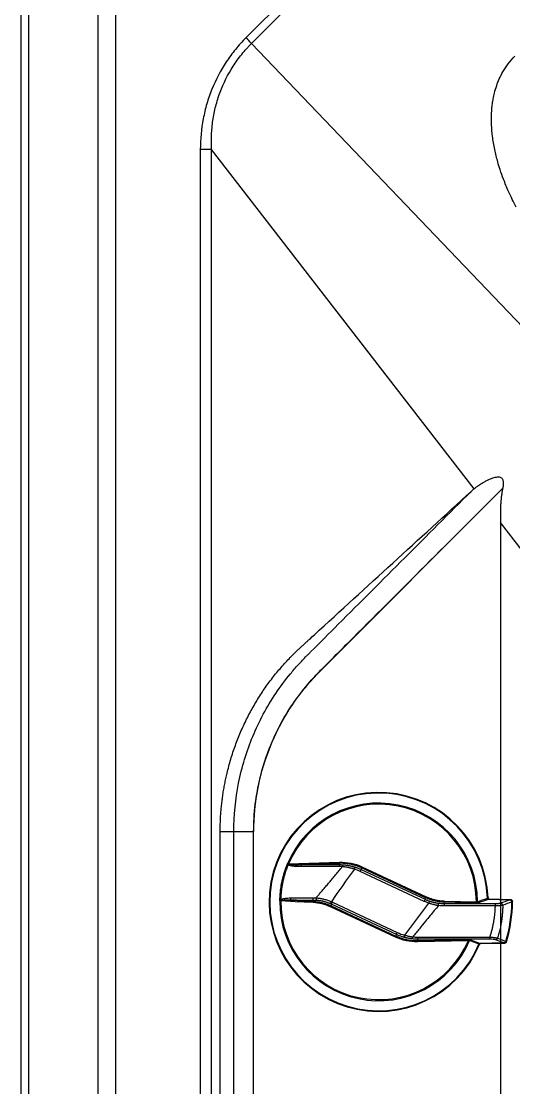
# Model space of a CAD drawing. Header units: inches. Extents: x 2 to 86, y -22 to 129.
# Drawn here: x 2.37 to 8.33, y 59.42 to 72.33 of the extents above; entities that cross this region are included whole.
import ezdxf

# ---------------------------------------------------------------- set-up
doc = ezdxf.new("R2010")
doc.units = ezdxf.units.IN
doc.header["$MEASUREMENT"] = 0
doc.layers.add('1', color=4, linetype='Continuous')
doc.layers.add('BDIM_CYAN', color=4, linetype='Continuous')

# ---------------------------------------------------------------- blocks, each defined once
blk = doc.blocks.new('1774501 top')
at = {"layer": 'BDIM_CYAN'}
for p, q in [((-39.15, 12.12), (-39.1, 12.11)), ((-38.6, 12.75), (-31.3, 12.9)), ((-31.21, 12.76), (-38.46, 12.6)), ((-38.46, 12.61), (-31.21, 12.76)), ((-38.46, 12.61), (-38.46, 12.6)), ((-31.21, 12.76), (-31.21, 12.76)), ((-30.84, 12.97), (-30.88, 12.99)), ((-27.57, 11.92), (-11.9, 12.25)), ((-27.56, 11.56), (-27.57, 11.92)), ((-11.9, 11.9), (-27.56, 11.56)), ((-11.99, 11.46), (-11.9, 11.9)), ((-11.9, 11.9), (-11.9, 12.25)), ((-7.86, 10.89), (-8.04, 10.23)), ((-5.45, 10.01), (-5.74, 9.39)), ((-5.45, 10.01), (-5.34, 10.51)), ((-5.45, 10.01), (14.48, 0.73)), ((-5.34, 10.51), (-5.19, 10.84)), ((14.6, 1.22), (-5.34, 10.51)), ((-5.19, 10.84), (14.75, 1.54)), ((14.18, 0.1), (-5.74, 9.39)), ((-40.98, 0.05), (-40.93, 0.05)), ((-30.04, 0), (-30.03, 0.35)), ((-30.03, 0.35), (-20.28, 0.09)), ((-20.29, -0.27), (-20.28, 0.09)), ((-20.18, 0.48), (-20.28, 0.09)), ((-15.67, -0.25), (-15.45, 0.4)), ((14.48, 0.73), (14.18, 0.1)), ((14.48, 0.73), (14.6, 1.22)), ((14.8, 0.58), (14.52, -0.05)), ((14.6, 1.22), (14.75, 1.54)), ((20.11, -0.15), (20.13, 0.2)), ((-33.96, -0.96), (-40.44, -0.78)), ((-40.26, -0.64), (-33.83, -0.81)), ((-40.26, -0.64), (-40.26, -0.65)), ((-33.83, -0.82), (-40.26, -0.65)), ((-33.83, -0.81), (-33.83, -0.82)), ((-33.44, -1.17), (-33.48, -1.17)), ((-20.29, -0.27), (-30.04, 0)), ((-14.59, -1.61), (-14.44, -1.29)), ((5.11, -10.8), (-14.59, -1.61)), ((-14.32, -0.8), (-14.44, -1.29)), ((-14.44, -1.29), (5.26, -10.48)), ((-14.32, -0.8), (-14.03, -0.17)), ((5.36, -9.97), (-14.32, -0.8)), ((-14.03, -0.17), (5.65, -9.35)), ((20.03, -0.48), (20.11, -0.15)), ((30.36, -0.29), (30.03, -0.29)), ((30.1, -0.66), (30.33, -0.67)), ((5.65, -9.35), (5.36, -9.97)), ((5.11, -10.8), (5.26, -10.48)), ((5.26, -10.48), (5.36, -9.97)), ((7.39, -10.03), (7.19, -10.68)), ((12.08, -11.46), (11.99, -11.85)), ((11.99, -11.85), (23.67, -11.46)), ((12.01, -12.2), (11.99, -11.85)), ((27.67, -11.68), (12.01, -12.2)), ((27.67, -11.68), (27.97, -11.81))]:
    blk.add_line(p, q, dxfattribs=at)
at = {"layer": 'BDIM_CYAN', "flags": 128}
for points in [[(-30.98, 13.12), (-30.92, 13.04), (-30.88, 12.99)], [(-39.15, 12.12), (-39.2, 12.2), (-39.25, 12.26)], [(-36.58, 11.15), (-37.99, 11.69), (-39.1, 12.12)], [(-38.6, 12.75), (-38.54, 12.67), (-38.49, 12.61)], [(-38.46, 12.6), (-37.07, 12.07), (-35.98, 11.66)], [(-12.06, 10.83), (-24.48, 10.82), (-34.24, 10.81)], [(-34.17, 11.46), (-21.75, 11.46), (-11.99, 11.46)], [(-31.21, 12.76), (-31.26, 12.84), (-31.3, 12.9)], [(-28.25, 11.62), (-29.9, 12.26), (-31.2, 12.76)], [(-30.85, 12.96), (-29.23, 12.34), (-27.95, 11.85)], [(-41.12, -0.08), (-41.04, -0.01), (-40.98, 0.05)], [(-20.18, 0.48), (-28.93, 0.49), (-35.8, 0.49)], [(20.13, 0.2), (25.68, -0.07), (30.03, -0.29)], [(-40.3, -0.65), (-40.38, -0.72), (-40.44, -0.78)], [(-33.96, -0.96), (-33.89, -0.88), (-33.83, -0.82)], [(-33.48, -1.17), (-33.56, -1.24), (-33.61, -1.3)], [(26.96, -0.49), (23.12, -0.3), (20.11, -0.15)], [(23.67, -11.46), (17.18, -11.46), (12.08, -11.46)], [(27.84, -11.41), (27.88, -11.42), (27.91, -11.44), (27.95, -11.45), (27.98, -11.47), (28.01, -11.48), (28.03, -11.49), (28.06, -11.5), (28.07, -11.5)]]:
    blk.add_lwpolyline(points, dxfattribs=at)
at = {"layer": 'BDIM_CYAN'}
for centre, radius, start, end in [((0, 0), 33.64, 182.2173, 157.0458), ((0, 0), 33.5, 182.0017, 157.1948), ((0, 0), 33.46, 182.0017, 157.1948), ((0, 0), 30.36, 359.4552, 157.0287), ((0, 0), 30.04, 359.4552, 156.6235), ((0, 0), 41.12, 162.6593, 180.1147), ((0, 0), 40.98, 162.7985, 179.9266), ((0, 0), 40.93, 162.7985, 179.9266), ((-39.06, 12.18), 0.0712, 185.9757, 235.9967), ((-38.48, 12.44), 0.17, 94.5662, 117.2715), ((-35.89, 10.95), 0.711, 97.2351, 163.5819), ((-32.2, 10.92), 2.04, 164.6426, 183.2972), ((-31.22, 12.75), 0.0179, 7.628, 32.3884), ((-30.76, 13.17), 0.225, 234.7682, 246.7159), ((-28.29, 11.98), 0.361, 277.0096, 338.5729), ((-10.12, 10.94), 1.94, 164.3578, 183.0438), ((-8.65, 10.64), 1.84, 156.7804, 176.7487), ((-40.9, -0.04), 0.0783, 113.7384, 164.4839), ((-37.43, 1.03), 0.727, 180.9627, 261.1906), ((-34.1, 1.06), 1.79, 175.4597, 198.4101), ((-30.73, -0.07), 0.372, 2.3107, 81.3383), ((-18.35, 1.07), 1.92, 174.9685, 197.8879), ((-16.62, 0.76), 1.78, 167.8235, 192.3805), ((-40.28, -0.49), 0.152, 241.5589, 264.7685), ((-33.83, -0.81), 0.0141, 307.3889, 343.301), ((-33.43, -1.21), 0.0771, 97.0905, 135.3962), ((0, 0), 30.36, 180.1062, 337.1155), ((0, 0), 30.04, 180.0029, 337.1155), ((18.03, -1), 1.21, 347.8874, 26.8875), ((18.95, -1.08), 1.24, 351.4291, 29.427), ((25.97, -1.07), 1.14, 352.6551, 30.4681), ((29.95, -1.15), 0.764, 59.1347, 84.6235), ((9.96, -10.82), 1.2, 330.2741, 359.7863), ((10.95, -10.95), 1.23, 335.5553, 3.9273), ((22.49, -10.93), 1.3, 335.9843, 4.3585), ((27.95, -10.89), 0.716, 253.5997, 277.6152)]:
    blk.add_arc(centre, radius, start, end, dxfattribs=at)
for points, knots in [([(-31.3, 12.9), (-31.28, 12.9), (-31.25, 12.9), (-31.2, 12.92), (-31.15, 12.94), (-31.1, 12.96), (-31.06, 12.99), (-31.03, 13.03), (-31, 13.07), (-30.98, 13.1), (-30.98, 13.12)], [0, 0, 0, 0, 0.125525, 0.248905, 0.372766, 0.499705, 0.62283, 0.749345, 0.874059, 1, 1, 1, 1]), ([(-39.25, 12.26), (-39.24, 12.28), (-39.22, 12.32), (-39.19, 12.39), (-39.15, 12.46), (-39.09, 12.54), (-39, 12.61), (-38.91, 12.67), (-38.81, 12.71), (-38.71, 12.74), (-38.63, 12.74), (-38.6, 12.75)], [0, 0, 0, 0, 0.082696, 0.165713, 0.249933, 0.373054, 0.499705, 0.622741, 0.749442, 0.873887, 1, 1, 1, 1]), ([(-39.13, 12.17), (-39.12, 12.2), (-39.09, 12.25), (-39.04, 12.34), (-38.94, 12.45), (-38.82, 12.53), (-38.69, 12.58), (-38.58, 12.61), (-38.52, 12.61), (-38.49, 12.61)], [0, 0, 0, 0, 0.089795, 0.222323, 0.399208, 0.602564, 0.770539, 0.902388, 1, 1, 1, 1]), ([(-38.56, 12.59), (-38.57, 12.59), (-38.61, 12.58), (-38.67, 12.56), (-38.74, 12.53), (-38.82, 12.49), (-38.9, 12.43), (-38.98, 12.34), (-39.05, 12.24), (-39.08, 12.16), (-39.1, 12.12)], [0, 0, 0, 0, 0.068157, 0.152496, 0.253933, 0.372843, 0.50886, 0.660625, 0.825589, 1, 1, 1, 1]), ([(-38.46, 12.6), (-38.47, 12.6), (-38.51, 12.6), (-38.54, 12.59), (-38.56, 12.59)], [0, 0, 0, 0, 0.4889799, 1, 1, 1, 1]), ([(-38.16, 1.02), (-38.15, 1.22), (-38.15, 1.62), (-38.12, 2.23), (-38.09, 2.85), (-38.04, 3.48), (-37.98, 4.13), (-37.91, 4.78), (-37.82, 5.45), (-37.72, 6.13), (-37.61, 6.82), (-37.48, 7.52), (-37.33, 8.23), (-37.17, 8.95), (-36.99, 9.68), (-36.79, 10.41), (-36.65, 10.9), (-36.58, 11.15)], [0, 0, 0, 0, 0.058018, 0.117271, 0.17776, 0.239485, 0.302446, 0.366642, 0.432074, 0.498742, 0.566645, 0.635784, 0.706158, 0.777767, 0.85061, 0.924688, 1, 1, 1, 1]), ([(-34.24, 10.81), (-34.3, 10.81), (-34.41, 10.82), (-34.59, 10.83), (-34.76, 10.85), (-34.93, 10.87), (-35.09, 10.88), (-35.25, 10.9), (-35.4, 10.92), (-35.55, 10.94), (-35.69, 10.96), (-35.82, 10.98), (-35.95, 11), (-36.06, 11.03), (-36.17, 11.05), (-36.27, 11.07), (-36.36, 11.09), (-36.44, 11.11), (-36.51, 11.13), (-36.56, 11.14), (-36.58, 11.15)], [0, 0, 0, 0, 0.058307, 0.116749, 0.175238, 0.233684, 0.291995, 0.350081, 0.407848, 0.465208, 0.522074, 0.578364, 0.634, 0.688911, 0.743031, 0.796302, 0.848673, 0.900102, 0.950553, 1, 1, 1, 1]), ([(-35.98, 11.66), (-35.91, 11.63), (-35.8, 11.6), (-35.56, 11.55), (-35.41, 11.53), (-34.94, 11.48), (-34.56, 11.46), (-34.17, 11.46)], [0, 0, 0, 0, 0.25, 0.25, 0.5, 0.5, 1, 1, 1, 1]), ([(-34.24, 10.81), (-34.3, 10.61), (-34.42, 10.22), (-34.59, 9.64), (-34.74, 9.07), (-34.89, 8.5), (-35.02, 7.94), (-35.14, 7.38), (-35.25, 6.83), (-35.36, 6.28), (-35.45, 5.74), (-35.53, 5.21), (-35.6, 4.68), (-35.67, 4.17), (-35.72, 3.65), (-35.77, 3.15), (-35.81, 2.65), (-35.84, 2.16), (-35.87, 1.68), (-35.88, 1.36), (-35.89, 1.2)], [0, 0, 0, 0, 0.062605, 0.124362, 0.185276, 0.24535, 0.304587, 0.36299, 0.420564, 0.477311, 0.533234, 0.588338, 0.642624, 0.696097, 0.748759, 0.800612, 0.851661, 0.901906, 0.951352, 1, 1, 1, 1]), ([(-31.2, 12.76), (-31.2, 12.76), (-31.18, 12.77), (-31.14, 12.77), (-31.09, 12.78), (-31.05, 12.8), (-30.99, 12.84), (-30.93, 12.89), (-30.9, 12.95), (-30.89, 12.98)], [0, 0, 0, 0, 0.062715, 0.146039, 0.251127, 0.434437, 0.501241, 0.765392, 1, 1, 1, 1]), ([(-30.85, 12.96), (-30.85, 12.94), (-30.87, 12.91), (-30.9, 12.87), (-30.95, 12.83), (-31, 12.8), (-31.07, 12.77), (-31.14, 12.76), (-31.18, 12.76), (-31.2, 12.76)], [0, 0, 0, 0, 0.119594, 0.243187, 0.370122, 0.499681, 0.686647, 0.852648, 1, 1, 1, 1]), ([(-28.25, 11.62), (-28.19, 11.6), (-28.09, 11.58), (-27.85, 11.56), (-27.7, 11.56), (-27.56, 11.56)], [0, 0, 0, 0, 0.5, 0.5, 1, 1, 1, 1]), ([(-27.95, 11.85), (-27.95, 11.85), (-27.93, 11.84), (-27.9, 11.84), (-27.86, 11.85), (-27.82, 11.85), (-27.76, 11.86), (-27.7, 11.88), (-27.64, 11.89), (-27.59, 11.91), (-27.57, 11.92)], [0, 0, 0, 0, 0.098369, 0.201938, 0.312223, 0.430466, 0.557665, 0.694601, 0.841887, 1, 1, 1, 1]), ([(-18.36, 1.13), (-17.95, 1.63), (-17.09, 2.66), (-15.78, 4.26), (-14.25, 6.12), (-12.47, 8.3), (-11.17, 9.9), (-10.49, 10.75)], [0, 0, 0, 0, 0.156328, 0.323014, 0.499998, 0.738902, 1, 1, 1, 1]), ([(-11.99, 11.46), (-11.88, 11.46), (-11.66, 11.46), (-11.33, 11.45), (-11, 11.43), (-10.67, 11.4), (-10.45, 11.38), (-10.34, 11.37)], [0, 0, 0, 0, 0.199233, 0.39889, 0.598932, 0.799315, 1, 1, 1, 1]), ([(-5.34, 10.51), (-5.46, 10.57), (-5.7, 10.68), (-6.07, 10.83), (-6.44, 10.97), (-6.81, 11.11), (-7.19, 11.23), (-7.57, 11.35), (-7.96, 11.45), (-8.34, 11.54), (-8.73, 11.62), (-9.13, 11.7), (-9.52, 11.76), (-9.92, 11.81), (-10.31, 11.85), (-10.71, 11.88), (-11.11, 11.89), (-11.5, 11.9), (-11.76, 11.9), (-11.9, 11.9)], [0, 0, 0, 0, 0.058439, 0.117021, 0.175728, 0.23454, 0.293441, 0.352409, 0.411426, 0.470472, 0.529528, 0.588574, 0.647591, 0.706559, 0.76546, 0.824272, 0.882979, 0.941561, 1, 1, 1, 1]), ([(-8.04, 10.23), (-8.15, 10.26), (-8.38, 10.32), (-8.73, 10.41), (-9.08, 10.49), (-9.43, 10.57), (-9.78, 10.63), (-10.14, 10.69), (-10.37, 10.73), (-10.49, 10.75)], [0, 0, 0, 0, 0.142315, 0.284721, 0.427271, 0.570017, 0.713016, 0.856324, 1, 1, 1, 1]), ([(-10.34, 11.37), (-10.22, 11.35), (-9.97, 11.32), (-9.6, 11.27), (-9.24, 11.21), (-8.89, 11.14), (-8.54, 11.06), (-8.19, 10.98), (-7.97, 10.92), (-7.86, 10.89)], [0, 0, 0, 0, 0.1491, 0.2961538, 0.441136, 0.5840258, 0.7248068, 0.8634672, 1, 1, 1, 1]), ([(-7.86, 10.89), (-7.74, 10.86), (-7.5, 10.8), (-7.16, 10.69), (-6.81, 10.57), (-6.46, 10.45), (-6.12, 10.31), (-5.78, 10.17), (-5.56, 10.07), (-5.45, 10.01)], [0, 0, 0, 0, 0.141961, 0.284291, 0.426947, 0.569889, 0.713073, 0.856458, 1, 1, 1, 1]), ([(-40.93, 0.03), (-40.93, 0), (-40.92, -0.05), (-40.9, -0.13), (-40.88, -0.21), (-40.84, -0.28), (-40.8, -0.34), (-40.76, -0.4), (-40.71, -0.45), (-40.67, -0.49), (-40.62, -0.52), (-40.57, -0.55), (-40.53, -0.57), (-40.49, -0.59), (-40.45, -0.61), (-40.42, -0.62), (-40.39, -0.62), (-40.37, -0.63), (-40.36, -0.63)], [0, 0, 0, 0, 0.087608, 0.17442, 0.25957, 0.34225, 0.421749, 0.497475, 0.568965, 0.635888, 0.698033, 0.7553, 0.807676, 0.85522, 0.898049, 0.936322, 0.97023, 1, 1, 1, 1]), ([(-38.16, 1.02), (-38.13, 1.02), (-38.08, 1.04), (-37.99, 1.06), (-37.89, 1.07), (-37.79, 1.09), (-37.68, 1.11), (-37.56, 1.12), (-37.44, 1.13), (-37.31, 1.15), (-37.19, 1.16), (-37.05, 1.17), (-36.92, 1.17), (-36.79, 1.18), (-36.65, 1.19), (-36.52, 1.19), (-36.39, 1.2), (-36.26, 1.2), (-36.13, 1.2), (-36.01, 1.2), (-35.93, 1.2), (-35.89, 1.2)], [0, 0, 0, 0, 0.0602202, 0.120167, 0.1797149, 0.2387414, 0.297129, 0.3547662, 0.4115481, 0.4673783, 0.5221684, 0.5758393, 0.6283213, 0.679554, 0.7294861, 0.7780758, 0.8252897, 0.8711028, 0.9154979, 0.9584648, 1, 1, 1, 1]), ([(-35.8, 0.49), (-35.99, 0.49), (-36.17, 0.49), (-36.52, 0.47), (-36.69, 0.46), (-36.99, 0.43), (-37.13, 0.41), (-37.36, 0.36), (-37.46, 0.34), (-37.54, 0.31)], [0, 0, 0, 0, 0.25, 0.25, 0.5, 0.5, 0.75, 0.75, 1, 1, 1, 1]), ([(-30.03, 0.35), (-30.16, 0.36), (-30.3, 0.35), (-30.53, 0.33), (-30.62, 0.32), (-30.68, 0.3)], [0, 0, 0, 0, 0.5, 0.5, 1, 1, 1, 1]), ([(-20.28, 0.09), (-20.14, 0.08), (-19.88, 0.07), (-19.48, 0.04), (-19.07, 0.01), (-18.67, -0.04), (-18.28, -0.1), (-17.88, -0.18), (-17.48, -0.26), (-17.09, -0.35), (-16.7, -0.45), (-16.31, -0.57), (-15.93, -0.69), (-15.55, -0.83), (-15.17, -0.97), (-14.8, -1.13), (-14.56, -1.24), (-14.44, -1.29)], [0, 0, 0, 0, 0.066325, 0.132795, 0.199389, 0.266086, 0.332861, 0.399694, 0.466561, 0.533439, 0.600306, 0.667139, 0.733914, 0.800611, 0.867205, 0.933675, 1, 1, 1, 1]), ([(-18.36, 0.38), (-18.48, 0.39), (-18.72, 0.42), (-19.08, 0.45), (-19.45, 0.47), (-19.81, 0.48), (-20.06, 0.48), (-20.18, 0.48)], [0, 0, 0, 0, 0.197733, 0.39666, 0.596722, 0.797857, 1, 1, 1, 1]), ([(-18.36, 1.13), (-18.26, 1.12), (-18.06, 1.09), (-17.77, 1.04), (-17.47, 0.98), (-17.18, 0.92), (-16.82, 0.83), (-16.4, 0.72), (-15.91, 0.57), (-15.6, 0.46), (-15.45, 0.4)], [0, 0, 0, 0, 0.100834, 0.201198, 0.301148, 0.400741, 0.500033, 0.670111, 0.83665, 1, 1, 1, 1]), ([(-15.67, -0.25), (-15.77, -0.21), (-15.96, -0.15), (-16.24, -0.06), (-16.53, 0.02), (-16.83, 0.1), (-17.13, 0.17), (-17.43, 0.23), (-17.74, 0.29), (-18.05, 0.34), (-18.25, 0.36), (-18.36, 0.38)], [0, 0, 0, 0, 0.1069707, 0.2148821, 0.3237787, 0.4337023, 0.5446919, 0.6567841, 0.7700124, 0.8844081, 1, 1, 1, 1]), ([(20.11, -0.15), (19.98, -0.14), (19.73, -0.13), (19.35, -0.09), (18.97, -0.05), (18.6, 0), (18.22, 0.07), (17.85, 0.14), (17.47, 0.22), (17.1, 0.31), (16.73, 0.41), (16.37, 0.53), (16.01, 0.65), (15.65, 0.77), (15.29, 0.91), (14.94, 1.06), (14.71, 1.17), (14.6, 1.22)], [0, 0, 0, 0, 0.066361, 0.132852, 0.199454, 0.266147, 0.332911, 0.399726, 0.466572, 0.533428, 0.600274, 0.667089, 0.733853, 0.800546, 0.867148, 0.933639, 1, 1, 1, 1]), ([(14.8, 0.58), (14.89, 0.54), (15.08, 0.46), (15.37, 0.35), (15.66, 0.24), (15.96, 0.14), (16.26, 0.05), (16.56, -0.04), (16.87, -0.12), (17.18, -0.19), (17.49, -0.25), (17.81, -0.31), (18.13, -0.36), (18.46, -0.39), (18.78, -0.43), (19, -0.44), (19.11, -0.45)], [0, 0, 0, 0, 0.067697, 0.135839, 0.204463, 0.273603, 0.343294, 0.413566, 0.48445, 0.555975, 0.628167, 0.701053, 0.774657, 0.849002, 0.924109, 1, 1, 1, 1]), ([(-40.44, -0.78), (-40.46, -0.78), (-40.5, -0.78), (-40.57, -0.76), (-40.64, -0.75), (-40.72, -0.71), (-40.82, -0.66), (-40.92, -0.57), (-41.01, -0.47), (-41.07, -0.35), (-41.11, -0.22), (-41.11, -0.13), (-41.12, -0.08)], [0, 0, 0, 0, 0.062779, 0.124971, 0.187161, 0.249935, 0.37479, 0.499659, 0.62446, 0.749429, 0.874715, 1, 1, 1, 1]), ([(-40.3, -0.65), (-40.32, -0.64), (-40.36, -0.64), (-40.44, -0.63), (-40.54, -0.6), (-40.65, -0.55), (-40.78, -0.45), (-40.88, -0.32), (-40.95, -0.16), (-40.97, -0.06), (-40.98, -0.02)], [0, 0, 0, 0, 0.0598211, 0.1385587, 0.2378161, 0.3586992, 0.50112, 0.6980622, 0.8648498, 1, 1, 1, 1]), ([(-40.36, -0.63), (-40.34, -0.63), (-40.31, -0.63), (-40.28, -0.64), (-40.26, -0.64)], [0, 0, 0, 0, 0.510222, 1, 1, 1, 1]), ([(-33.61, -1.3), (-33.62, -1.29), (-33.62, -1.26), (-33.63, -1.21), (-33.65, -1.14), (-33.71, -1.05), (-33.81, -0.99), (-33.9, -0.96), (-33.94, -0.96), (-33.96, -0.96)], [0, 0, 0, 0, 0.083147, 0.166187, 0.250422, 0.499594, 0.748807, 0.873864, 1, 1, 1, 1]), ([(-33.48, -1.16), (-33.49, -1.14), (-33.49, -1.11), (-33.51, -1.06), (-33.53, -1.01), (-33.56, -0.96), (-33.59, -0.92), (-33.64, -0.88), (-33.7, -0.85), (-33.77, -0.83), (-33.81, -0.82), (-33.83, -0.82)], [0, 0, 0, 0, 0.0949373, 0.1929193, 0.2935634, 0.3962805, 0.5003565, 0.607606, 0.7502274, 0.9073009, 1, 1, 1, 1]), ([(-33.82, -0.81), (-33.8, -0.82), (-33.76, -0.82), (-33.69, -0.83), (-33.63, -0.85), (-33.57, -0.89), (-33.51, -0.94), (-33.47, -1), (-33.45, -1.06), (-33.44, -1.11), (-33.44, -1.13)], [0, 0, 0, 0, 0.121723, 0.244083, 0.368103, 0.494103, 0.621616, 0.749489, 0.876154, 1, 1, 1, 1]), ([(-30.04, 0), (-30.05, 0), (-30.09, 0), (-30.14, 0), (-30.2, -0.01), (-30.25, -0.01), (-30.29, -0.02), (-30.33, -0.04), (-30.35, -0.05), (-30.36, -0.06)], [0, 0, 0, 0, 0.12981, 0.263359, 0.401045, 0.543231, 0.690254, 0.842418, 1, 1, 1, 1]), ([(-14.59, -1.61), (-14.7, -1.56), (-14.92, -1.46), (-15.26, -1.32), (-15.61, -1.18), (-15.95, -1.06), (-16.3, -0.94), (-16.65, -0.83), (-17.01, -0.74), (-17.49, -0.62), (-18.09, -0.49), (-18.82, -0.38), (-19.55, -0.3), (-20.04, -0.28), (-20.29, -0.27)], [0, 0, 0, 0, 0.0626358, 0.1251517, 0.1875885, 0.2499871, 0.3123885, 0.374834, 0.4373642, 0.5000201, 0.6251619, 0.749987, 0.8748237, 1, 1, 1, 1]), ([(-14.32, -0.8), (-14.43, -0.75), (-14.65, -0.65), (-14.99, -0.5), (-15.33, -0.37), (-15.56, -0.29), (-15.67, -0.25)], [0, 0, 0, 0, 0.2507275, 0.5010188, 0.7508005, 1, 1, 1, 1]), ([(19.22, -1.25), (18.98, -1.52), (18.48, -2.1), (17.72, -2.98), (16.91, -3.93), (16.05, -4.94), (15.15, -6), (14.21, -7.13), (13.23, -8.31), (12.21, -9.55), (11.51, -10.39), (11.16, -10.83)], [0, 0, 0, 0, 0.087692, 0.181346, 0.280936, 0.386422, 0.497749, 0.614852, 0.737654, 0.866068, 1, 1, 1, 1]), ([(19.22, -1.25), (19.1, -1.24), (18.87, -1.22), (18.53, -1.18), (18.19, -1.13), (17.85, -1.07), (17.51, -1.01), (17.18, -0.94), (16.76, -0.84), (16.25, -0.7), (15.67, -0.51), (15.19, -0.33), (14.86, -0.2), (14.69, -0.13), (14.6, -0.08), (14.55, -0.06), (14.53, -0.05)], [0, 0, 0, 0, 0.072893, 0.145203, 0.216997, 0.288344, 0.35931, 0.429962, 0.500363, 0.625832, 0.749946, 0.874933, 0.937551, 0.9689, 0.984586, 1, 1, 1, 1]), ([(26.96, -0.49), (27.17, -0.49), (27.53, -0.5), (28, -0.51), (28.3, -0.51), (28.58, -0.51), (28.86, -0.5), (29.19, -0.48), (29.47, -0.47), (29.7, -0.44), (29.88, -0.42), (29.98, -0.39), (30.02, -0.38)], [0, 0, 0, 0, 0.206363, 0.358518, 0.456405, 0.499994, 0.624023, 0.731729, 0.82313, 0.898254, 0.957163, 1, 1, 1, 1]), ([(30.1, -0.66), (30.07, -0.68), (30.02, -0.71), (29.94, -0.76), (29.85, -0.8), (29.73, -0.85), (29.58, -0.9), (29.34, -0.97), (29.02, -1.05), (28.53, -1.13), (27.88, -1.2), (27.37, -1.21), (27.1, -1.21)], [0, 0, 0, 0, 0.029063, 0.059481, 0.09135, 0.124753, 0.182207, 0.250045, 0.367903, 0.500344, 0.738488, 1, 1, 1, 1]), ([(27.84, -11.41), (27.9, -11.25), (28.04, -10.91), (28.25, -10.35), (28.49, -9.7), (28.73, -8.95), (28.98, -8.1), (29.23, -7.16), (29.47, -6.11), (29.68, -5.01), (29.85, -3.89), (29.98, -2.79), (30.06, -1.72), (30.09, -1.01), (30.1, -0.66)], [0, 0, 0, 0, 0.045603, 0.099776, 0.16255, 0.233952, 0.313995, 0.402679, 0.499979, 0.60545, 0.708244, 0.808299, 0.905565, 1, 1, 1, 1]), ([(30.33, -0.67), (30.32, -0.85), (30.31, -1.22), (30.29, -1.77), (30.25, -2.33), (30.2, -2.89), (30.14, -3.45), (30.07, -4.01), (29.99, -4.58), (29.9, -5.15), (29.8, -5.73), (29.68, -6.3), (29.55, -6.88), (29.41, -7.45), (29.26, -8.03), (29.09, -8.61), (28.92, -9.19), (28.73, -9.77), (28.52, -10.35), (28.31, -10.93), (28.15, -11.31), (28.07, -11.5)], [0, 0, 0, 0, 0.049327, 0.099022, 0.149083, 0.199513, 0.250309, 0.301473, 0.353004, 0.404903, 0.457168, 0.509801, 0.5628, 0.616167, 0.6699, 0.724, 0.778467, 0.8333, 0.8885, 0.944067, 1, 1, 1, 1]), ([(30.02, -0.38), (30.03, -0.37), (30.03, -0.34), (30.03, -0.3), (30.03, -0.29)], [0, 0, 0, 0, 0.503351, 1, 1, 1, 1]), ([(5.26, -10.48), (5.37, -10.53), (5.61, -10.64), (5.96, -10.78), (6.32, -10.92), (6.68, -11.05), (7.05, -11.17), (7.42, -11.29), (7.79, -11.39), (8.17, -11.48), (8.54, -11.56), (8.92, -11.64), (9.31, -11.7), (9.69, -11.75), (10.07, -11.79), (10.46, -11.83), (10.84, -11.85), (11.23, -11.86), (11.61, -11.86), (11.87, -11.86), (11.99, -11.85)], [0, 0, 0, 0, 0.055168, 0.110472, 0.165895, 0.221421, 0.277033, 0.332714, 0.388447, 0.444215, 0.5, 0.555785, 0.611553, 0.667286, 0.722967, 0.778579, 0.834105, 0.889528, 0.944832, 1, 1, 1, 1]), ([(7.19, -10.68), (7.06, -10.64), (6.82, -10.56), (6.45, -10.43), (6.08, -10.29), (5.72, -10.14), (5.48, -10.03), (5.36, -9.97)], [0, 0, 0, 0, 0.198986, 0.398547, 0.598616, 0.799123, 1, 1, 1, 1]), ([(11, -11.42), (10.88, -11.41), (10.63, -11.39), (10.26, -11.35), (9.9, -11.3), (9.54, -11.24), (9.18, -11.18), (8.84, -11.11), (8.49, -11.04), (8.16, -10.96), (7.83, -10.87), (7.51, -10.78), (7.29, -10.72), (7.19, -10.68)], [0, 0, 0, 0, 0.097254, 0.193283, 0.288068, 0.381592, 0.473839, 0.564797, 0.654456, 0.742809, 0.829852, 0.915582, 1, 1, 1, 1]), ([(7.39, -10.03), (7.51, -10.06), (7.73, -10.13), (8.06, -10.23), (8.4, -10.33), (8.74, -10.41), (9.08, -10.49), (9.42, -10.57), (9.77, -10.63), (10.11, -10.69), (10.46, -10.74), (10.81, -10.79), (11.04, -10.81), (11.16, -10.83)], [0, 0, 0, 0, 0.0901771, 0.1804037, 0.2707104, 0.3611288, 0.4516911, 0.5424307, 0.6333813, 0.7245778, 0.8160555, 0.9078505, 1, 1, 1, 1]), ([(27.75, -11.58), (27.72, -11.57), (27.65, -11.55), (27.54, -11.54), (27.41, -11.52), (27.24, -11.51), (27.05, -11.49), (26.84, -11.48), (26.59, -11.47), (26.32, -11.46), (26.03, -11.45), (25.57, -11.44), (24.78, -11.44), (24.1, -11.45), (23.67, -11.46)], [0, 0, 0, 0, 0.0211, 0.048554, 0.082413, 0.122702, 0.169437, 0.222626, 0.282275, 0.348388, 0.420967, 0.500015, 0.687007, 1, 1, 1, 1]), ([(23.78, -10.83), (23.97, -10.84), (24.33, -10.84), (24.86, -10.85), (25.36, -10.88), (25.81, -10.92), (26.2, -10.96), (26.54, -11.01), (26.84, -11.06), (27.1, -11.11), (27.34, -11.18), (27.54, -11.25), (27.7, -11.32), (27.8, -11.38), (27.84, -11.41)], [0, 0, 0, 0, 0.134768, 0.262856, 0.384421, 0.499614, 0.588796, 0.670119, 0.743663, 0.809528, 0.867846, 0.918809, 0.962704, 1, 1, 1, 1]), ([(27.67, -11.68), (27.69, -11.66), (27.71, -11.63), (27.74, -11.59), (27.75, -11.58)], [0, 0, 0, 0, 0.534584, 1, 1, 1, 1]), ([(27.75, -11.58), (27.75, -11.56), (27.77, -11.53), (27.79, -11.49), (27.82, -11.45), (27.83, -11.42), (27.84, -11.41)], [0, 0, 0, 0, 0.250438, 0.501172, 0.749328, 1, 1, 1, 1])]:
    blk.add_open_spline(points, degree=3, knots=knots, dxfattribs=at)
for points in [[(-39.15, 12.12), (-39.14, 12.14), (-39.14, 12.16), (-39.13, 12.17)], [(-39.1, 12.12), (-39.1, 12.12), (-39.1, 12.11), (-39.1, 12.11)], [(-38.49, 12.61), (-38.48, 12.61), (-38.47, 12.61), (-38.46, 12.61)], [(-31.2, 12.76), (-31.2, 12.76), (-31.2, 12.76), (-31.21, 12.76)], [(-31.21, 12.76), (-31.21, 12.76), (-31.2, 12.76), (-31.2, 12.76)], [(-30.89, 12.98), (-30.89, 12.98), (-30.88, 12.98), (-30.88, 12.99)], [(-30.84, 12.97), (-30.84, 12.97), (-30.84, 12.96), (-30.85, 12.96)], [(-8.04, 10.23), (-10.53, 6.97), (-13.01, 3.7), (-15.45, 0.4)], [(-10.49, 10.75), (-11.01, 10.8), (-11.53, 10.83), (-12.06, 10.83)], [(-11.9, 12.25), (-9.59, 12.3), (-7.29, 11.81), (-5.19, 10.84)], [(-5.74, 9.39), (-6.48, 9.74), (-7.25, 10.02), (-8.04, 10.23)], [(-40.98, -0.02), (-40.98, 0), (-40.98, 0.03), (-40.98, 0.05)], [(-40.93, 0.03), (-40.01, 0.36), (-39.09, 0.69), (-38.16, 1.02)], [(-40.93, 0.05), (-40.93, 0.05), (-40.93, 0.04), (-40.93, 0.03)], [(-37.54, 0.31), (-38.45, -0.01), (-39.36, -0.32), (-40.26, -0.64)], [(-35.89, 1.2), (-30.68, 1.22), (-25.47, 1.23), (-20.27, 1.24)], [(-33.82, -0.81), (-32.78, -0.44), (-31.73, -0.07), (-30.68, 0.3)], [(-20.27, 1.24), (-19.63, 1.25), (-18.99, 1.21), (-18.36, 1.13)], [(-15.45, 0.4), (-14.96, 0.23), (-14.49, 0.04), (-14.03, -0.17)], [(14.52, -0.05), (14.41, 0), (14.3, 0.05), (14.18, 0.1)], [(14.48, 0.73), (14.58, 0.68), (14.69, 0.63), (14.8, 0.58)], [(14.75, 1.54), (16.44, 0.75), (18.26, 0.3), (20.13, 0.2)], [(-40.26, -0.65), (-40.28, -0.65), (-40.29, -0.65), (-40.3, -0.65)], [(-33.83, -0.81), (-33.83, -0.81), (-33.82, -0.81), (-33.82, -0.81)], [(-33.83, -0.82), (-33.83, -0.82), (-33.83, -0.82), (-33.83, -0.82)], [(-33.48, -1.17), (-33.48, -1.17), (-33.48, -1.16), (-33.48, -1.16)], [(-30.36, -0.06), (-31.39, -0.41), (-32.42, -0.77), (-33.44, -1.13)], [(-33.44, -1.13), (-33.44, -1.15), (-33.44, -1.16), (-33.44, -1.17)], [(7.39, -10.03), (9.85, -6.76), (12.27, -3.46), (14.52, -0.05)], [(19.11, -0.45), (19.42, -0.47), (19.72, -0.48), (20.03, -0.48)], [(20.18, -1.27), (19.85, -1.27), (19.53, -1.27), (19.22, -1.25)], [(20.03, -0.48), (22.34, -0.48), (24.65, -0.48), (26.96, -0.49)], [(27.1, -1.21), (24.79, -1.23), (22.49, -1.25), (20.18, -1.27)], [(30.02, -0.38), (30.05, -0.46), (30.07, -0.56), (30.1, -0.66)], [(30.33, -0.67), (30.33, -0.61), (30.33, -0.55), (30.34, -0.49)], [(30.36, -0.29), (30.36, -0.36), (30.35, -0.43), (30.34, -0.49)], [(5.65, -9.35), (6.22, -9.61), (6.8, -9.84), (7.39, -10.03)], [(12.01, -12.2), (9.63, -12.28), (7.26, -11.8), (5.11, -10.8)], [(12.08, -11.46), (11.72, -11.46), (11.36, -11.44), (11, -11.42)], [(11.16, -10.83), (11.5, -10.85), (11.84, -10.86), (12.18, -10.86)], [(12.18, -10.86), (16.05, -10.85), (19.92, -10.84), (23.78, -10.83)], [(28.04, -11.6), (28.02, -11.67), (28, -11.74), (27.97, -11.81)], [(28.04, -11.6), (28.05, -11.57), (28.06, -11.54), (28.07, -11.5)]]:
    blk.add_open_spline(points, degree=3, dxfattribs=at)
blk = doc.blocks.new('2020 HS PILLOW')
at = {"layer": '1', "color": 2}
blk.add_open_spline([(-6.358, -3.456), (-6.336, -3.521), (-6.297, -3.639), (-6.234, -3.791), (-6.179, -3.906), (-6.12, -4.016), (-6.049, -4.134), (-5.961, -4.258), (-5.866, -4.371), (-5.772, -4.466), (-5.691, -4.533), (-5.624, -4.581), (-5.562, -4.621), (-5.488, -4.661), (-5.403, -4.698), (-5.309, -4.729), (-5.199, -4.753), (-5.119, -4.756), (-5.077, -4.758)], degree=3, knots=[0, 0, 0, 0, 0.109303, 0.195512, 0.25888, 0.310903, 0.390699, 0.474501, 0.546287, 0.618154, 0.679279, 0.707051, 0.743456, 0.790702, 0.833338, 0.882273, 0.937704, 1, 1, 1, 1], dxfattribs=at)
blk = doc.blocks.new('2020 RHYTHM')
at = {"layer": '1', "color": 4}
blk.add_line((0, 5.882), (0, 78.2), dxfattribs=at)
at = {"layer": 'BDIM_CYAN', "color": 3}
for p, q in [((12.941, 81.364), (2.718, 71.141)), ((2.785, 71.074), (13.008, 81.297)), ((0.091, 11.728), (0.091, 72.354)), ((0.924, 72.354), (0.924, 11.728)), ((1.145, 11.727), (1.145, 72.354)), ((2.785, 71.074), (6.941, 66.725)), ((2.166, 69.789), (2.166, 28.428)), ((2.303, 28.428), (2.303, 69.789)), ((5.481, 65.686), (2.303, 69.789)), ((3.619, 63.483), (5.823, 65.688)), ((6.061, 64.937), (5.798, 65.277)), ((5.798, 65.277), (5.798, 58.217)), ((2.406, 58.217), (2.406, 61.539)), ((2.406, 61.539), (2.571, 61.539)), ((2.571, 58.217), (2.571, 61.539)), ((2.571, 61.539), (2.811, 61.539)), ((2.811, 58.217), (2.811, 61.539)), ((2.811, 61.539), (2.813, 61.539))]:
    blk.add_line(p, q, dxfattribs=at)
for points, knots in [([(2.718, 71.141), (2.673, 71.097), (2.631, 71.05), (2.571, 70.977), (2.552, 70.952), (2.515, 70.901), (2.497, 70.876), (2.412, 70.746), (2.354, 70.636), (2.295, 70.491), (2.284, 70.462), (2.263, 70.403), (2.254, 70.373), (2.227, 70.283), (2.213, 70.222), (2.178, 70.039), (2.166, 69.915), (2.166, 69.789)], [0, 0, 0, 0, 0.125, 0.125, 0.1875, 0.1875, 0.25, 0.25, 0.5, 0.5, 0.5625, 0.5625, 0.625, 0.625, 0.75, 0.75, 1, 1, 1, 1]), ([(2.303, 69.789), (2.303, 69.793), (2.303, 69.796), (2.302, 69.804), (2.302, 69.815), (2.301, 69.841), (2.3, 69.863), (2.3, 69.907), (2.3, 69.937), (2.304, 70.025), (2.309, 70.083), (2.326, 70.199), (2.338, 70.257), (2.36, 70.342), (2.368, 70.371), (2.386, 70.428), (2.395, 70.456), (2.447, 70.594), (2.499, 70.698), (2.579, 70.822), (2.595, 70.846), (2.63, 70.894), (2.648, 70.918), (2.685, 70.964), (2.704, 70.987), (2.734, 71.02), (2.749, 71.036), (2.767, 71.055), (2.775, 71.063), (2.78, 71.068), (2.783, 71.071), (2.785, 71.074)], [0, 0, 0, 0, 0.007812, 0.007812, 0.015625, 0.03125, 0.0625, 0.0625, 0.125, 0.125, 0.25, 0.25, 0.375, 0.375, 0.4375, 0.4375, 0.5, 0.5, 0.75, 0.75, 0.8125, 0.8125, 0.875, 0.875, 0.9375, 0.9375, 0.96875, 0.984375, 0.992187, 0.992187, 1, 1, 1, 1]), ([(2.303, 69.789), (2.283, 69.789), (2.261, 69.789), (2.215, 69.789), (2.191, 69.789), (2.166, 69.789)], [0, 0, 0, 0, 0.5, 0.5, 1, 1, 1, 1]), ([(5.481, 65.686), (5.485, 65.69), (5.494, 65.698), (5.509, 65.709), (5.525, 65.721), (5.542, 65.733), (5.56, 65.745), (5.583, 65.759), (5.607, 65.773), (5.635, 65.788), (5.661, 65.8), (5.691, 65.812), (5.719, 65.822), (5.747, 65.828), (5.771, 65.83), (5.791, 65.827), (5.807, 65.82), (5.818, 65.809), (5.825, 65.795), (5.83, 65.778), (5.831, 65.759), (5.831, 65.738), (5.828, 65.716), (5.825, 65.7), (5.824, 65.691)], [0, 0, 0, 0, 0.035593, 0.073532, 0.113837, 0.156526, 0.201619, 0.249129, 0.32607, 0.373421, 0.442331, 0.49844, 0.567187, 0.623418, 0.672778, 0.714149, 0.749485, 0.777009, 0.805992, 0.838195, 0.874912, 0.910451, 0.952101, 1, 1, 1, 1]), ([(2.811, 61.539), (2.811, 61.759), (2.838, 61.979), (2.943, 62.407), (3.021, 62.614), (3.224, 63.005), (3.349, 63.188), (3.531, 63.395), (3.568, 63.435), (3.626, 63.494), (3.646, 63.513), (3.685, 63.552), (3.704, 63.572), (3.801, 63.669), (3.879, 63.747), (4.579, 64.446), (5.201, 65.069), (5.824, 65.691)], [0, 0, 0, 0, 0.125, 0.125, 0.25, 0.25, 0.375, 0.375, 0.40625, 0.40625, 0.421875, 0.421875, 0.4375, 0.4375, 0.5, 0.5, 1, 1, 1, 1]), ([(5.443, 65.654), (5.45, 65.66), (5.462, 65.671), (5.475, 65.681), (5.481, 65.686)], [0, 0, 0, 0, 0.528593, 1, 1, 1, 1]), ([(5.823, 65.688), (5.822, 65.68), (5.819, 65.665), (5.815, 65.643), (5.812, 65.621), (5.809, 65.598), (5.806, 65.575), (5.804, 65.553), (5.802, 65.53), (5.8, 65.507), (5.799, 65.477), (5.798, 65.434), (5.798, 65.383), (5.798, 65.329), (5.798, 65.294), (5.798, 65.277)], [0, 0, 0, 0, 0.05495, 0.109949, 0.165013, 0.220159, 0.275403, 0.330762, 0.386251, 0.441887, 0.497685, 0.60636, 0.748542, 0.874271, 1, 1, 1, 1]), ([(2.406, 61.539), (2.406, 61.549), (2.406, 61.57), (2.406, 61.601), (2.407, 61.632), (2.409, 61.664), (2.41, 61.695), (2.412, 61.727), (2.414, 61.759), (2.417, 61.791), (2.42, 61.823), (2.423, 61.855), (2.427, 61.888), (2.431, 61.92), (2.435, 61.952), (2.439, 61.985), (2.444, 62.017), (2.45, 62.049), (2.455, 62.082), (2.461, 62.114), (2.468, 62.146), (2.475, 62.178), (2.482, 62.211), (2.5, 62.289), (2.533, 62.414), (2.588, 62.58), (2.652, 62.741), (2.724, 62.897), (2.804, 63.047), (2.892, 63.192), (2.987, 63.331), (3.089, 63.462), (3.197, 63.586), (3.281, 63.674), (3.339, 63.73), (3.369, 63.757), (3.398, 63.784), (3.428, 63.811), (3.458, 63.839), (3.497, 63.875), (4.159, 64.48), (4.811, 65.076), (5.443, 65.654)], [0, 0, 0, 0, 0.00542, 0.010874, 0.016363, 0.021884, 0.027435, 0.033015, 0.038622, 0.044255, 0.049912, 0.055592, 0.061292, 0.067011, 0.072747, 0.078498, 0.084264, 0.090041, 0.095828, 0.101624, 0.107427, 0.113235, 0.119047, 0.124864, 0.156148, 0.187682, 0.218594, 0.250065, 0.280878, 0.312491, 0.34362, 0.375284, 0.40648, 0.437647, 0.445446, 0.45325, 0.461059, 0.46887, 0.47668, 0.484491, 0.500113, 1, 1, 1, 1]), ([(2.571, 61.539), (2.571, 61.732), (2.61, 62.129), (2.783, 62.697), (3.017, 63.134), (3.222, 63.41), (3.335, 63.539), (3.401, 63.611), (3.444, 63.655), (3.477, 63.687), (3.604, 63.815), (4.26, 64.47), (4.907, 65.118), (5.443, 65.654)], [0, 0, 0, 0, 0.0625, 0.125, 0.1875, 0.21875, 0.234375, 0.2421875, 0.25, 0.2539062, 0.2578125, 0.3125, 0.5752218, 0.5752218, 0.5752218, 0.5752218]), ([(2.813, 61.539), (2.813, 61.714), (2.83, 61.893), (2.9, 62.247), (2.953, 62.423), (3.092, 62.76), (3.179, 62.921), (3.38, 63.221), (3.495, 63.359), (3.619, 63.483)], [0, 0, 0, 0, 0.25, 0.25, 0.5, 0.5, 0.75, 0.75, 1, 1, 1, 1])]:
    blk.add_open_spline(points, degree=3, knots=knots, dxfattribs=at)
for points in [[(2.785, 71.074), (2.764, 71.095), (2.741, 71.118), (2.718, 71.141)], [(5.823, 65.688), (5.823, 65.689), (5.823, 65.69), (5.824, 65.691)]]:
    blk.add_open_spline(points, degree=3, dxfattribs=at)
at = {"xscale": 0.03937008, "yscale": 0.03937008, "zscale": 0.03937008, "rotation": 180}
blk.add_blockref('1774501 top', (4.323, 60.687), dxfattribs=at)
at = {"layer": '1', "color": 3, "xscale": -0.9999999999999998, "rotation": 225}
blk.add_blockref('2020 HS PILLOW', (12.926, 71.146), dxfattribs=at)

msp = doc.modelspace()

# ---------------------------------------------------------------- block references
msp.add_blockref('2020 RHYTHM', (2.373, 0.985))

doc.saveas('drawing.dxf')
